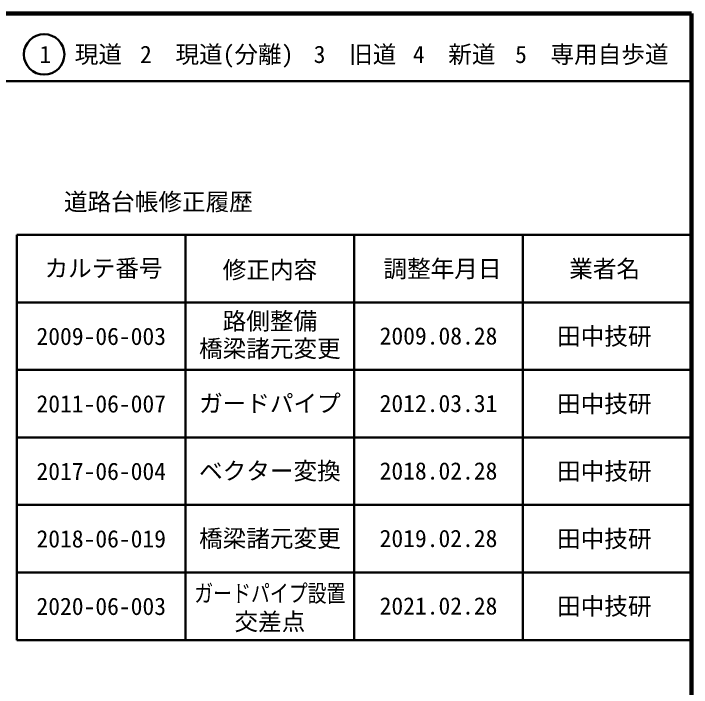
# Model space of a CAD drawing. Units: millimetres on the paper, enlarged 1000 times. Extents: x 40000 to 423008634, y 20000 to 333183309.
# Drawn here: x 579500 to 680000, y 280171 to 380000 of the extents above; entities that cross this region are included whole.
import ezdxf
from ezdxf.enums import TextEntityAlignment as Align

# ---------------------------------------------------------------- set-up
doc = ezdxf.new("R2010")
doc.units = ezdxf.units.MM
doc.header["$LTSCALE"] = 1000
for name, color, linetype, lineweight in [('M-TTL', 2, 'Continuous', 140), ('M-TTL-FRAM', 2, 'Continuous', 50), ('M-TTL-LINE', 7, 'Continuous', 50), ('M-TTL-TXT', 7, 'Continuous', 13)]:
    doc.layers.add(name, color=color, linetype=linetype, lineweight=lineweight)
doc.styles.add('ＭＳ ゴシック', font='')
doc.styles.get('ＭＳ ゴシック').set_extended_font_data('MS Gothic')

msp = doc.modelspace()

# ---------------------------------------------------------------- linework, layer by layer
at = {"layer": 'M-TTL'}
for p, q in [((680000, 380000), (40000, 380000)), ((680000, 20000), (680000, 380000))]:
    msp.add_line(p, q, dxfattribs=at)
at = {"layer": 'M-TTL-FRAM'}
for p, q in [((580000, 347197), (580000, 287197)), ((580000, 347197), (680000, 347197)), ((580000, 287197), (680000, 287197))]:
    msp.add_line(p, q, dxfattribs=at)
at = {"layer": 'M-TTL-LINE'}
for p, q in [((40000, 370000), (680000, 370000)), ((605000, 347197), (605000, 287197)), ((630000, 347197), (630000, 287197)), ((655000, 347197), (655000, 287197)), ((580000, 337197), (680000, 337197)), ((580000, 327197), (680000, 327197)), ((580000, 317197), (680000, 317197)), ((580000, 307197), (680000, 307197)), ((580000, 297197), (680000, 297197))]:
    msp.add_line(p, q, dxfattribs=at)
msp.add_circle((584031, 373958), 3000, dxfattribs=at)

# ---------------------------------------------------------------- texts
at = {"layer": 'M-TTL-TXT', "style": 'ＭＳ ゴシック'}
for s, p in [('1\u3000現道', (589448, 373958)), ('2\u3000現道(分離)', (609619, 373958)), ('3\u3000旧道', (630121, 373958)), ('4\u3000新道', (644824, 373958)), ('5\u3000専用自歩道', (665228, 373958)), ('道路台帳修正履歴', (600968, 352113)), ('カルテ番号', (592839, 342277)), ('調整年月日', (643089, 342197)), ('業者名', (667134, 342197)), ('修正内容', (617509, 342023)), ('路側整備', (617500, 334451)), ('田中技研', (667077, 332189)), ('2009-06-003', (592500, 332189)), ('2009.08.28', (642500, 332245)), ('橋梁諸元変更', (617500, 330371)), ('ガードパイプ', (617500, 322245)), ('田中技研', (667077, 322189)), ('2011-06-007', (592500, 322189)), ('2012.03.31', (642500, 322245)), ('ベクター変換', (617500, 312245)), ('田中技研', (667077, 312189)), ('2017-06-004', (592500, 312189)), ('2018.02.28', (642500, 312245)), ('橋梁諸元変更', (617500, 302245)), ('田中技研', (667077, 302189)), ('2018-06-019', (592500, 302189)), ('2019.02.28', (642500, 302245)), ('2021.02.28', (642500, 292245)), ('田中技研', (667077, 292189)), ('2020-06-003', (592500, 292189)), ('交差点', (617500, 289919))]:
    msp.add_text(s, height=2566, dxfattribs=at).set_placement(p, align=Align.MIDDLE_CENTER)
at = {"layer": 'M-TTL-TXT', "style": 'ＭＳ ゴシック', "width": 0.8}
msp.add_text('ガードパイプ設置', height=2566, dxfattribs=at).set_placement((617500, 294115), align=Align.MIDDLE_CENTER)

doc.saveas('drawing.dxf')
